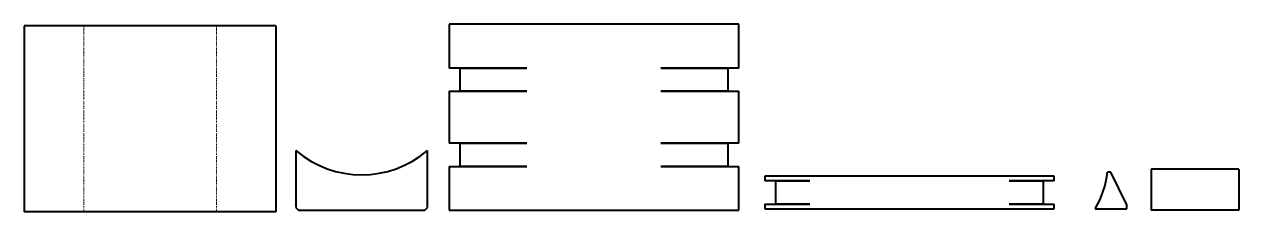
# Model space of a CAD drawing. Header units: millimetres. Extents: x 0 to 4445, y 0 to 685.
import ezdxf

# ---------------------------------------------------------------- set-up
doc = ezdxf.new("R2010")
doc.units = ezdxf.units.MM
doc.linetypes.add('K5LT_BASIC', pattern=[0])
doc.linetypes.add('K5LT_CHAIN_LINE_WITH_2_POINTS', pattern=[12, 4, -2, 1, -2, 1, -2])

msp = doc.modelspace()

# ---------------------------------------------------------------- linework, layer by layer
at = {"color": 7, "linetype": 'K5LT_BASIC', "lineweight": 40, "true_color": 0xffffff}
for p, q in [((209, 680), (0, 680)), ((0, 680), (0, 0)), ((226.6, 680), (209, 680)), ((694.6, 680), (226.6, 680)), ((712.2, 680), (694.6, 680)), ((921.2, 680), (712.2, 680)), ((921.2, 680), (921.2, 0)), ((2615, 685), (1555, 685)), ((1555, 685), (1555, 525)), ((2615, 525), (2615, 685)), ((1840, 525), (1555, 525)), ((1595, 440), (1595, 525)), ((1595, 525), (1840, 525)), ((1840, 525), (1840, 525)), ((2330, 525), (2330, 525)), ((2615, 525), (2330, 525)), ((2330, 525), (2575, 525)), ((2575, 525), (2575, 440)), ((1555, 440), (1555, 250)), ((1555, 440), (1840, 440)), ((1840, 440), (1595, 440)), ((1840, 440), (1840, 440)), ((2575, 440), (2330, 440)), ((2330, 440), (2615, 440)), ((2330, 440), (2330, 440)), ((2615, 250), (2615, 440)), ((994, 223.6), (994, 15)), ((1476, 15), (1476, 223.6)), ((1840, 250), (1555, 250)), ((1595, 165), (1595, 250)), ((1595, 250), (1840, 250)), ((1840, 250), (1840, 250)), ((2330, 250), (2575, 250)), ((2330, 250), (2330, 250)), ((2615, 250), (2330, 250)), ((2575, 250), (2575, 165)), ((1555, 165), (1555, 5)), ((1555, 165), (1840, 165)), ((1840, 165), (1595, 165)), ((1840, 165), (1840, 165)), ((2330, 165), (2615, 165)), ((2575, 165), (2330, 165)), ((2330, 165), (2330, 165)), ((2615, 5), (2615, 165)), ((3977.1, 145), (3965.1, 145)), ((4036, 25), (3977.1, 145)), ((4445.1, 155), (4125, 155)), ((4125, 155), (4125, 5)), ((4445.1, 155), (4445.1, 5)), ((3770, 130), (2710, 130)), ((2710, 130), (2710, 112.5)), ((2875, 112.5), (2710, 112.5)), ((2750, 112.5), (2750, 27.5)), ((2750, 112.5), (2875, 112.5)), ((2875, 112.5), (2875, 112.5)), ((3770, 112.5), (3605, 112.5)), ((3605, 112.5), (3605, 112.5)), ((3605, 112.5), (3730, 112.5)), ((3730, 27.5), (3730, 112.5)), ((3770, 112.5), (3770, 130)), ((209, 0), (0, 0)), ((226.6, 0), (209, 0)), ((694.6, 0), (226.6, 0)), ((712.2, 0), (694.6, 0)), ((921.2, 0), (712.2, 0)), ((994, 15), (1004, 5)), ((1004, 5), (1466, 5)), ((1466, 5), (1476, 15)), ((1555, 5), (2615, 5)), ((2710, 27.5), (2875, 27.5)), ((2710, 27.5), (2710, 10)), ((2710, 10), (3770, 10)), ((2875, 27.5), (2750, 27.5)), ((2875, 27.5), (2875, 27.5)), ((3605, 27.5), (3770, 27.5)), ((3605, 27.5), (3605, 27.5)), ((3730, 27.5), (3605, 27.5)), ((3770, 10), (3770, 27.5)), ((3920, 10), (4036, 10)), ((4036, 10), (4036, 25)), ((4445.1, 5), (4125, 5))]:
    msp.add_line(p, q, dxfattribs=at)
at = {"color": 7, "linetype": 'K5LT_CHAIN_LINE_WITH_2_POINTS', "lineweight": 18, "true_color": 0xffffff}
for p, q in [((217.8, 680), (217.8, 0)), ((703.4, 680), (703.4, 0))]:
    msp.add_line(p, q, dxfattribs=at)
at = {"color": 7, "linetype": 'K5LT_BASIC', "lineweight": 40, "true_color": 0xffffff}
for centre, radius, start, end in [((1235, 507), 372, 229.6203, 310.3797), ((3605.9, 190), 362, 330.1826, 352.8591)]:
    msp.add_arc(centre, radius, start, end, dxfattribs=at)

doc.saveas('drawing.dxf')
